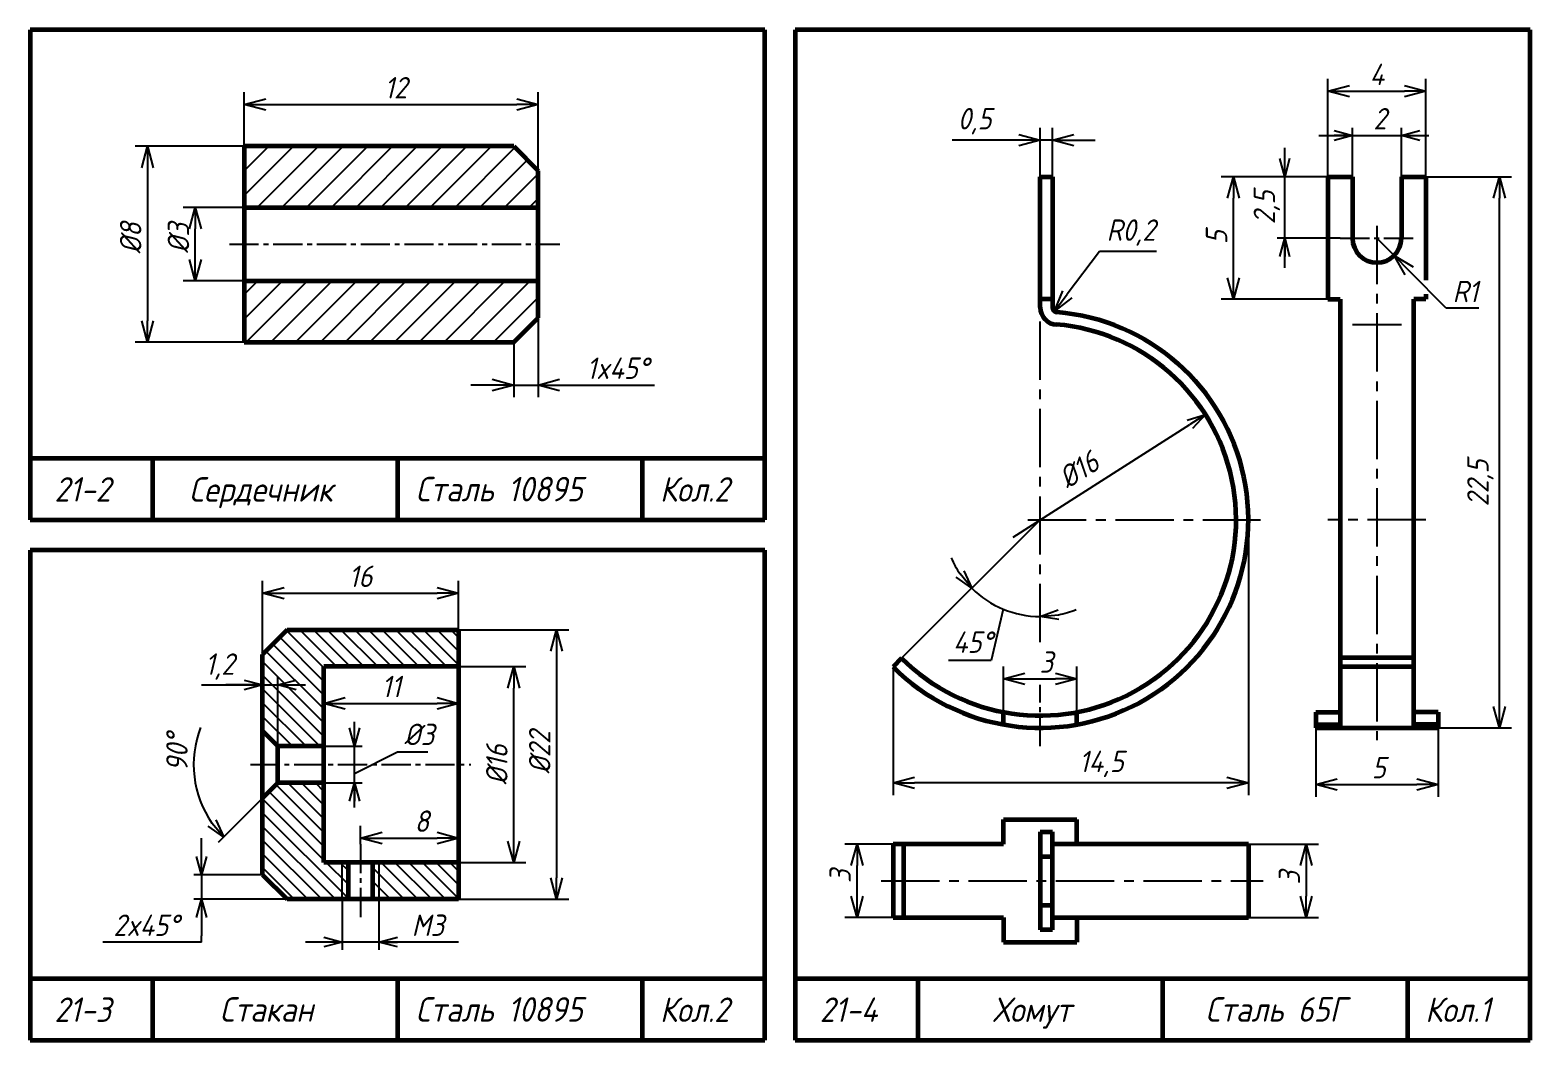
# Model space of a CAD drawing. Header units: millimetres. Extents: x -256 to 512, y 172 to 512.
# Drawn here: x -256 to -11, y 347 to 512 of the extents above; entities that cross this region are included whole.
import ezdxf

# ---------------------------------------------------------------- set-up
doc = ezdxf.new("R2010")
doc.units = ezdxf.units.MM
doc.header["$LTSCALE"] = 0.5
doc.linetypes.add('CENTER2', pattern=[28.575, 19.05, -3.175, 3.175, -3.175])
doc.layers.get('0').update_dxf_attribs({"lineweight": 60})
doc.layers.get('Defpoints').update_dxf_attribs({"color": 5})
doc.styles.get("Standard").update_dxf_attribs({"font": 'isocpeui.ttf', "width": 0.9})
doc.dimstyles.new('Standart 1', dxfattribs={"dimtxt": 3.5, "dimasz": 3.5, "dimexe": 2, "dimexo": 0, "dimgap": 1, "dimtad": 1, "dimtoh": 1, "dimdec": 0, "dimtxsty": 'Standard', "dimblk": 'OPEN30', "dimcen": 2.5, "dimadec": 0, "dimazin": 0, "dimtfac": 1, "dimtdec": 0, "dimtmove": 0, "dimatfit": 3, "dimldrblk": 'DOTSMALL', "dimfxl": 0, "dimarcsym": 0})

# ---------------------------------------------------------------- blocks, each defined once
blk = doc.blocks.new('_Open30')
at = {"color": 0, "linetype": 'ByBlock', "lineweight": -2}
for p, q in [((-1, 0.268), (0, 0)), ((0, 0), (-1, -0.268)), ((0, 0), (-1, 0))]:
    blk.add_line(p, q, dxfattribs=at)
blk = doc.blocks.new('*D55')
at = {"color": 0, "lineweight": -2}
for p, q in [((-97, 398.53), (-97, 408)), ((-85, 398.53), (-85, 408)), ((-93.5, 406), (-88.5, 406))]:
    blk.add_line(p, q, dxfattribs=at)
at = {"layer": 'Defpoints', "color": 0}
for p in [(-85, 406), (-97, 398.53), (-85, 398.53)]:
    blk.add_point(p, dxfattribs=at)
at = {"color": 0, "lineweight": -2, "xscale": 3.5, "yscale": 3.5, "zscale": 3.5, "rotation": 180}
blk.add_blockref('_Open30', (-97, 406), dxfattribs=at)
at = {"color": 0, "lineweight": -2, "xscale": 3.5, "yscale": 3.5, "zscale": 3.5}
blk.add_blockref('_Open30', (-85, 406), dxfattribs=at)
at = {"color": 0, "lineweight": -3, "insert": (-90, 408.75), "char_height": 3.5, "attachment_point": 5}
blk.add_mtext('3', dxfattribs=at)
blk = doc.blocks.new('_DotSmall')
at = {"color": 0, "linetype": 'ByBlock', "const_width": 0.5}
blk.add_lwpolyline([(-0.0625, 0, 1), (0.0625, 0, 1)], format="xyb", close=True, dxfattribs=at)
blk = doc.blocks.new('*D56')
at = {"color": 0, "lineweight": -2}
for p, q in [((-46, 398.53), (-46, 386.75)), ((-26, 398.53), (-26, 386.75)), ((-42.5, 388.75), (-29.5, 388.75))]:
    blk.add_line(p, q, dxfattribs=at)
at = {"layer": 'Defpoints', "color": 0}
for p in [(-46, 398.53), (-26, 398.53), (-26, 388.75)]:
    blk.add_point(p, dxfattribs=at)
at = {"color": 0, "lineweight": -2, "xscale": 3.5, "yscale": 3.5, "zscale": 3.5, "rotation": 180}
blk.add_blockref('_Open30', (-46, 388.75), dxfattribs=at)
at = {"color": 0, "lineweight": -2, "xscale": 3.5, "yscale": 3.5, "zscale": 3.5}
blk.add_blockref('_Open30', (-26, 388.75), dxfattribs=at)
at = {"color": 0, "lineweight": -3, "insert": (-35.7, 391.5), "char_height": 3.5, "attachment_point": 5}
blk.add_mtext('5', dxfattribs=at)
blk = doc.blocks.new('*D57')
at = {"color": 0, "lineweight": -2}
for p, q in [((-57, 379), (-45.56, 379)), ((-47.56, 375.5), (-47.56, 370.5)), ((-57, 367), (-45.56, 367))]:
    blk.add_line(p, q, dxfattribs=at)
at = {"layer": 'Defpoints', "color": 0}
for p in [(-57, 379), (-57, 367), (-47.56, 367)]:
    blk.add_point(p, dxfattribs=at)
at = {"color": 0, "lineweight": -2, "xscale": 3.5, "yscale": 3.5, "zscale": 3.5}
for p, rotation in [((-47.56, 379), 90), ((-47.56, 367), 270)]:
    blk.add_blockref('_Open30', p, dxfattribs=dict(at, rotation=rotation))
at = {"color": 0, "lineweight": -3, "insert": (-50.31, 373.51), "char_height": 3.5, "attachment_point": 5, "rotation": 90}
blk.add_mtext('3', dxfattribs=at)
blk = doc.blocks.new('*D58')
at = {"color": 0, "lineweight": -2}
for p, q in [((-115, 379), (-122.92, 379)), ((-120.92, 370.5), (-120.92, 375.5)), ((-115, 367), (-122.92, 367))]:
    blk.add_line(p, q, dxfattribs=at)
at = {"layer": 'Defpoints', "color": 0}
for p in [(-120.92, 379), (-115, 379), (-115, 367)]:
    blk.add_point(p, dxfattribs=at)
at = {"color": 0, "lineweight": -2, "xscale": 3.5, "yscale": 3.5, "zscale": 3.5}
for p, rotation in [((-120.92, 379), 90), ((-120.92, 367), 270)]:
    blk.add_blockref('_Open30', p, dxfattribs=dict(at, rotation=rotation))
at = {"color": 0, "lineweight": -3, "insert": (-123.67, 373.75), "char_height": 3.5, "attachment_point": 5, "rotation": 90}
blk.add_mtext('3', dxfattribs=at)
blk = doc.blocks.new('*D59')
at = {"color": 0, "lineweight": -2}
for p, q in [((-81.31, 475.8), (-86.57, 468.83)), ((-72.03, 475.8), (-81.31, 475.8))]:
    blk.add_line(p, q, dxfattribs=at)
at = {"layer": 'Defpoints', "color": 0}
for p in [(-88.68, 466.04), (-88.2, 466.68)]:
    blk.add_point(p, dxfattribs=at)
at = {"color": 0, "lineweight": -2, "xscale": 3.5, "yscale": 3.5, "zscale": 3.5, "rotation": 232.9232929376765}
blk.add_blockref('_Open30', (-88.68, 466.04), dxfattribs=at)
at = {"color": 0, "lineweight": -3, "insert": (-76.17, 478.9), "char_height": 3.5, "attachment_point": 5}
blk.add_mtext('R0,2', dxfattribs=at)
blk = doc.blocks.new('*D60')
at = {"color": 0, "lineweight": -2}
for p, q in [((-44, 488), (-61.45, 488)), ((-59.45, 471.5), (-59.45, 484.5)), ((-44, 468), (-61.45, 468))]:
    blk.add_line(p, q, dxfattribs=at)
at = {"layer": 'Defpoints', "color": 0}
for p in [(-59.45, 488), (-44, 488), (-44, 468)]:
    blk.add_point(p, dxfattribs=at)
at = {"color": 0, "lineweight": -2, "xscale": 3.5, "yscale": 3.5, "zscale": 3.5}
for p, rotation in [((-59.45, 488), 90), ((-59.45, 468), 270)]:
    blk.add_blockref('_Open30', p, dxfattribs=dict(at, rotation=rotation))
at = {"color": 0, "lineweight": -3, "insert": (-62.2, 478.15), "char_height": 3.5, "attachment_point": 5, "rotation": 90}
blk.add_mtext('5', dxfattribs=at)
blk = doc.blocks.new('*D61')
at = {"color": 0, "lineweight": -2}
for p, q in [((-36, 478), (-33.2, 475.15)), ((-24.72, 466.53), (-30.74, 472.65)), ((-19.38, 466.53), (-24.72, 466.53))]:
    blk.add_line(p, q, dxfattribs=at)
at = {"layer": 'Defpoints', "color": 0}
for p in [(-36, 478), (-33.2, 475.15)]:
    blk.add_point(p, dxfattribs=at)
at = {"color": 0, "lineweight": -2, "xscale": 3.5, "yscale": 3.5, "zscale": 3.5, "rotation": 134.522689214475}
blk.add_blockref('_Open30', (-33.2, 475.15), dxfattribs=at)
at = {"color": 0, "lineweight": -3, "insert": (-21.55, 469.28), "char_height": 3.5, "attachment_point": 5}
blk.add_mtext('R1', dxfattribs=at)
blk = doc.blocks.new('*D62')
at = {"color": 0, "lineweight": -2}
for p, q in [((-28, 488), (-14, 488)), ((-16, 401.5), (-16, 484.5)), ((-26, 398), (-14, 398))]:
    blk.add_line(p, q, dxfattribs=at)
at = {"layer": 'Defpoints', "color": 0}
for p in [(-28, 488), (-16, 488), (-26, 398)]:
    blk.add_point(p, dxfattribs=at)
at = {"color": 0, "lineweight": -2, "xscale": 3.5, "yscale": 3.5, "zscale": 3.5}
for p, rotation in [((-16, 488), 90), ((-16, 398), 270)]:
    blk.add_blockref('_Open30', p, dxfattribs=dict(at, rotation=rotation))
at = {"color": 0, "lineweight": -3, "insert": (-19.1, 438), "char_height": 3.5, "attachment_point": 5, "rotation": 90}
blk.add_mtext('22,5', dxfattribs=at)
blk = doc.blocks.new('*D63')
at = {"color": 0, "lineweight": -2}
for p, q in [((-44, 488), (-44, 504)), ((-28, 488), (-28, 504)), ((-40.5, 502), (-31.5, 502))]:
    blk.add_line(p, q, dxfattribs=at)
at = {"layer": 'Defpoints', "color": 0}
for p in [(-28, 502), (-44, 488), (-28, 488)]:
    blk.add_point(p, dxfattribs=at)
at = {"color": 0, "lineweight": -2, "xscale": 3.5, "yscale": 3.5, "zscale": 3.5, "rotation": 180}
blk.add_blockref('_Open30', (-44, 502), dxfattribs=at)
at = {"color": 0, "lineweight": -2, "xscale": 3.5, "yscale": 3.5, "zscale": 3.5}
blk.add_blockref('_Open30', (-28, 502), dxfattribs=at)
at = {"color": 0, "lineweight": -3, "insert": (-36, 504.75), "char_height": 3.5, "attachment_point": 5}
blk.add_mtext('4', dxfattribs=at)
blk = doc.blocks.new('*D64')
at = {"color": 0, "lineweight": -2}
for p, q in [((-57, 432), (-57, 387)), ((-115.04, 407.96), (-115.04, 387)), ((-60.5, 389), (-111.54, 389))]:
    blk.add_line(p, q, dxfattribs=at)
at = {"layer": 'Defpoints', "color": 0}
for p in [(-57, 432), (-115.04, 407.96), (-115.04, 389)]:
    blk.add_point(p, dxfattribs=at)
at = {"color": 0, "lineweight": -2, "xscale": 3.5, "yscale": 3.5, "zscale": 3.5, "rotation": 180}
blk.add_blockref('_Open30', (-115.04, 389), dxfattribs=at)
at = {"color": 0, "lineweight": -2, "xscale": 3.5, "yscale": 3.5, "zscale": 3.5}
blk.add_blockref('_Open30', (-57, 389), dxfattribs=at)
at = {"color": 0, "lineweight": -3, "insert": (-81, 392.1), "char_height": 3.5, "attachment_point": 5}
blk.add_mtext('14,5', dxfattribs=at)
blk = doc.blocks.new('*D65')
at = {"color": 0, "lineweight": -2}
for p, q in [((-91, 488), (-91, 496)), ((-89, 488), (-89, 496)), ((-94.5, 494), (-105.39, 494)), ((-89, 494), (-91, 494)), ((-85.5, 494), (-82, 494))]:
    blk.add_line(p, q, dxfattribs=at)
at = {"layer": 'Defpoints', "color": 0}
for p in [(-89, 494), (-91, 488), (-89, 488)]:
    blk.add_point(p, dxfattribs=at)
at = {"color": 0, "lineweight": -2, "xscale": 3.5, "yscale": 3.5, "zscale": 3.5}
blk.add_blockref('_Open30', (-91, 494), dxfattribs=at)
at = {"color": 0, "lineweight": -2, "xscale": 3.5, "yscale": 3.5, "zscale": 3.5, "rotation": 180}
blk.add_blockref('_Open30', (-89, 494), dxfattribs=at)
at = {"color": 0, "lineweight": -3, "insert": (-101.69, 497.1), "char_height": 3.5, "attachment_point": 5}
blk.add_mtext('0,5', dxfattribs=at)
blk = doc.blocks.new('*D66')
at = {"color": 0, "lineweight": -2}
for p, q in [((-173, 465), (-173, 452)), ((-177, 461), (-177, 452)), ((-180.5, 454), (-184, 454)), ((-177, 454), (-173, 454)), ((-169.5, 454), (-154.01, 454))]:
    blk.add_line(p, q, dxfattribs=at)
at = {"layer": 'Defpoints', "color": 0}
for p in [(-173, 465), (-177, 461), (-173, 454)]:
    blk.add_point(p, dxfattribs=at)
at = {"color": 0, "lineweight": -2, "xscale": 3.5, "yscale": 3.5, "zscale": 3.5}
blk.add_blockref('_Open30', (-177, 454), dxfattribs=at)
at = {"color": 0, "lineweight": -2, "xscale": 3.5, "yscale": 3.5, "zscale": 3.5, "rotation": 180}
blk.add_blockref('_Open30', (-173, 454), dxfattribs=at)
at = {"color": 0, "lineweight": -3, "insert": (-160, 456.75), "char_height": 3.5, "attachment_point": 5}
blk.add_mtext('1x45%%d', dxfattribs=at)
blk = doc.blocks.new('*D67')
at = {"color": 0, "lineweight": -2}
for p, q in [((-221, 493), (-221, 501.82)), ((-217.5, 499.82), (-176.5, 499.82)), ((-173, 489), (-173, 501.82))]:
    blk.add_line(p, q, dxfattribs=at)
at = {"layer": 'Defpoints', "color": 0}
for p in [(-173, 499.82), (-221, 493), (-173, 489)]:
    blk.add_point(p, dxfattribs=at)
at = {"color": 0, "lineweight": -2, "xscale": 3.5, "yscale": 3.5, "zscale": 3.5, "rotation": 180}
blk.add_blockref('_Open30', (-221, 499.82), dxfattribs=at)
at = {"color": 0, "lineweight": -2, "xscale": 3.5, "yscale": 3.5, "zscale": 3.5}
blk.add_blockref('_Open30', (-173, 499.82), dxfattribs=at)
at = {"color": 0, "lineweight": -3, "insert": (-196.25, 502.57), "char_height": 3.5, "attachment_point": 5}
blk.add_mtext('12', dxfattribs=at)
blk = doc.blocks.new('*D68')
at = {"color": 0, "lineweight": -2}
for p, q in [((-221, 493), (-238.81, 493)), ((-236.81, 489.5), (-236.81, 464.5)), ((-221, 461), (-238.81, 461))]:
    blk.add_line(p, q, dxfattribs=at)
at = {"layer": 'Defpoints', "color": 0}
for p in [(-221, 493), (-236.81, 461), (-221, 461)]:
    blk.add_point(p, dxfattribs=at)
at = {"color": 0, "lineweight": -2, "xscale": 3.5, "yscale": 3.5, "zscale": 3.5}
for p, rotation in [((-236.81, 493), 90), ((-236.81, 461), 270)]:
    blk.add_blockref('_Open30', p, dxfattribs=dict(at, rotation=rotation))
at = {"color": 0, "lineweight": -3, "insert": (-239.56, 478), "char_height": 3.5, "attachment_point": 5, "rotation": 90}
blk.add_mtext('%%c8', dxfattribs=at)
blk = doc.blocks.new('*D69')
at = {"color": 0, "lineweight": -2}
for p, q in [((-221, 483), (-231, 483)), ((-229, 474.5), (-229, 479.5)), ((-221, 471), (-231, 471))]:
    blk.add_line(p, q, dxfattribs=at)
at = {"layer": 'Defpoints', "color": 0}
for p in [(-229, 483), (-221, 483), (-221, 471)]:
    blk.add_point(p, dxfattribs=at)
at = {"color": 0, "lineweight": -2, "xscale": 3.5, "yscale": 3.5, "zscale": 3.5}
for p, rotation in [((-229, 483), 90), ((-229, 471), 270)]:
    blk.add_blockref('_Open30', p, dxfattribs=dict(at, rotation=rotation))
at = {"color": 0, "lineweight": -3, "insert": (-231.75, 478), "char_height": 3.5, "attachment_point": 5, "rotation": 90}
blk.add_mtext('%%c3', dxfattribs=at)
blk = doc.blocks.new('*D70')
at = {"color": 0, "lineweight": -2}
for p, q in [((-218, 410), (-218, 422)), ((-186, 414), (-186, 422)), ((-214.5, 420), (-189.5, 420))]:
    blk.add_line(p, q, dxfattribs=at)
at = {"layer": 'Defpoints', "color": 0}
for p in [(-186, 420), (-186, 414), (-218, 410)]:
    blk.add_point(p, dxfattribs=at)
at = {"color": 0, "lineweight": -2, "xscale": 3.5, "yscale": 3.5, "zscale": 3.5, "rotation": 180}
blk.add_blockref('_Open30', (-218, 420), dxfattribs=at)
at = {"color": 0, "lineweight": -2, "xscale": 3.5, "yscale": 3.5, "zscale": 3.5}
blk.add_blockref('_Open30', (-186, 420), dxfattribs=at)
at = {"color": 0, "lineweight": -3, "insert": (-202, 422.75), "char_height": 3.5, "attachment_point": 5}
blk.add_mtext('16', dxfattribs=at)
blk = doc.blocks.new('*D71')
at = {"color": 0, "lineweight": -2}
for p, q in [((-186, 414), (-168, 414)), ((-170, 410.5), (-170, 373.5)), ((-186, 370), (-168, 370))]:
    blk.add_line(p, q, dxfattribs=at)
at = {"layer": 'Defpoints', "color": 0}
for p in [(-186, 414), (-186, 370), (-170, 370)]:
    blk.add_point(p, dxfattribs=at)
at = {"color": 0, "lineweight": -2, "xscale": 3.5, "yscale": 3.5, "zscale": 3.5}
for p, rotation in [((-170, 414), 90), ((-170, 370), 270)]:
    blk.add_blockref('_Open30', p, dxfattribs=dict(at, rotation=rotation))
at = {"color": 0, "lineweight": -3, "insert": (-172.75, 394), "char_height": 3.5, "attachment_point": 5, "rotation": 90}
blk.add_mtext('%%c22', dxfattribs=at)
blk = doc.blocks.new('*D72')
at = {"color": 0, "lineweight": -2}
for p, q in [((-186, 408), (-175, 408)), ((-177, 379.5), (-177, 404.5)), ((-186, 376), (-175, 376))]:
    blk.add_line(p, q, dxfattribs=at)
at = {"layer": 'Defpoints', "color": 0}
for p in [(-186, 408), (-177, 408), (-186, 376)]:
    blk.add_point(p, dxfattribs=at)
at = {"color": 0, "lineweight": -2, "xscale": 3.5, "yscale": 3.5, "zscale": 3.5}
for p, rotation in [((-177, 408), 90), ((-177, 376), 270)]:
    blk.add_blockref('_Open30', p, dxfattribs=dict(at, rotation=rotation))
at = {"color": 0, "lineweight": -3, "insert": (-179.75, 392), "char_height": 3.5, "attachment_point": 5, "rotation": 90}
blk.add_mtext('%%c16', dxfattribs=at)
blk = doc.blocks.new('*D73')
at = {"color": 0, "lineweight": -2}
for p, q in [((-208, 400.46), (-208, 404)), ((-204.5, 402), (-189.5, 402)), ((-186, 400.46), (-186, 404))]:
    blk.add_line(p, q, dxfattribs=at)
at = {"layer": 'Defpoints', "color": 0}
for p in [(-186, 402), (-208, 400.46), (-186, 400.46)]:
    blk.add_point(p, dxfattribs=at)
at = {"color": 0, "lineweight": -2, "xscale": 3.5, "yscale": 3.5, "zscale": 3.5, "rotation": 180}
blk.add_blockref('_Open30', (-208, 402), dxfattribs=at)
at = {"color": 0, "lineweight": -2, "xscale": 3.5, "yscale": 3.5, "zscale": 3.5}
blk.add_blockref('_Open30', (-186, 402), dxfattribs=at)
at = {"color": 0, "lineweight": -3, "insert": (-197, 404.75), "char_height": 3.5, "attachment_point": 5}
blk.add_mtext('11', dxfattribs=at)
blk = doc.blocks.new('*D74')
at = {"color": 0, "lineweight": -2}
for p, q in [((-202, 379), (-202, 382)), ((-198.5, 380), (-189.5, 380)), ((-186, 380), (-186, 382))]:
    blk.add_line(p, q, dxfattribs=at)
at = {"layer": 'Defpoints', "color": 0}
for p in [(-186, 380), (-186, 380), (-202, 379)]:
    blk.add_point(p, dxfattribs=at)
at = {"color": 0, "lineweight": -2, "xscale": 3.5, "yscale": 3.5, "zscale": 3.5, "rotation": 180}
blk.add_blockref('_Open30', (-202, 380), dxfattribs=at)
at = {"color": 0, "lineweight": -2, "xscale": 3.5, "yscale": 3.5, "zscale": 3.5}
blk.add_blockref('_Open30', (-186, 380), dxfattribs=at)
at = {"color": 0, "lineweight": -3, "insert": (-192, 382.75), "char_height": 3.5, "attachment_point": 5}
blk.add_mtext('8', dxfattribs=at)

msp = doc.modelspace()

# ---------------------------------------------------------------- hatches: boundary and pattern name
at = {"lineweight": -3}
h = msp.add_hatch(dxfattribs=at)
h.set_pattern_fill('ANSI31', scale=0.9, style=0)
h.set_pattern_definition([(45, (-286, 327), (-2.020558, 2.020558), [])])
h.paths.add_polyline_path([(-173, 483), (-173, 489), (-177, 493), (-221, 493), (-221, 483)])
h.paths.add_polyline_path([(-177, 461), (-173, 465), (-173, 471), (-221, 471), (-221, 461)])
h = msp.add_hatch(dxfattribs=at)
h.set_pattern_fill('ANSI31', color=256, scale=0.5, angle=90, style=0)
h.paths.add_polyline_path([(-186, 414), (-214, 414), (-218, 410), (-218, 405), (-215.5, 405), (-215.5, 395), (-208, 395), (-208, 408), (-186, 408)])
h.paths.add_polyline_path([(-208, 389), (-215.5, 389), (-218, 386.5), (-218, 374), (-214, 370), (-205, 370), (-205, 376), (-208, 376)])
h.paths.add_polyline_path([(-186, 376), (-199, 376), (-199, 370), (-186, 370)])
h.paths.add_polyline_path([(-199, 376), (-200, 376), (-200, 370), (-199, 370)])
h.paths.add_polyline_path([(-204, 376), (-205, 376), (-205, 370.07), (-204.93, 370), (-204, 370)])
h.paths.add_polyline_path([(-215.5, 405), (-218, 405), (-218, 397.5), (-215.5, 395)])

# ---------------------------------------------------------------- linework, layer by layer
at = {"color": 7, "lineweight": 60}
for p, q in [((-256, 512), (-256, 432)), ((-136, 512), (-256, 512)), ((-136, 432), (-136, 512)), ((-11, 512), (-131, 512)), ((-131, 512), (-131, 347)), ((-11, 347), (-11, 512)), ((-177, 493), (-221, 493)), ((-221, 493), (-221, 461)), ((-177, 493), (-173, 489)), ((-173, 465), (-173, 489)), ((-91, 466.68), (-91, 488)), ((-91, 488), (-89, 488)), ((-89, 488), (-89, 466.68)), ((-44, 488), (-44, 468)), ((-44, 488), (-40, 488)), ((-40, 488), (-40, 478)), ((-32, 488), (-28, 488)), ((-32, 488), (-32, 478)), ((-28, 488), (-28, 471.13)), ((-221, 483), (-173, 483)), ((-221, 471), (-173, 471)), ((-89, 468), (-91, 468)), ((-44, 468), (-42, 468)), ((-42, 468), (-42, 398)), ((-30, 398), (-30, 468)), ((-28, 468), (-30, 468)), ((-28, 468.82), (-28, 468)), ((-177, 461), (-173, 465)), ((-221, 461), (-177, 461)), ((-136, 442), (-256, 442)), ((-236, 442), (-236, 432)), ((-196, 442), (-196, 432)), ((-156, 442), (-156, 432)), ((-256, 432), (-136, 432)), ((-256, 427), (-256, 347)), ((-136, 427), (-256, 427)), ((-136, 347), (-136, 427)), ((-214, 414), (-218, 410)), ((-214, 414), (-186, 414)), ((-186, 414), (-186, 370)), ((-218, 374), (-218, 410)), ((-113.63, 409.37), (-115.04, 407.95)), ((-42, 409.48), (-30, 409.48)), ((-208, 376), (-208, 408)), ((-186, 408), (-208, 408)), ((-42, 408), (-30, 408)), ((-97, 398.53), (-97, 400.57)), ((-85, 398.53), (-85, 400.57)), ((-46, 400.57), (-42, 400.57)), ((-46, 400.57), (-46, 398)), ((-26, 400.57), (-30, 400.57)), ((-26, 400.57), (-26, 398)), ((-215.5, 395), (-218, 397.5)), ((-46, 398.53), (-42, 398.53)), ((-46, 398), (-26, 398)), ((-26, 398.53), (-30, 398.53)), ((-215.5, 389), (-215.5, 395)), ((-208, 395), (-215.5, 395)), ((-215.5, 389), (-218, 386.5)), ((-208, 389), (-215.5, 389)), ((-97, 379), (-97, 383)), ((-97, 383), (-85, 383)), ((-85, 379), (-85, 383)), ((-91, 381), (-89, 381)), ((-91, 381), (-91, 365)), ((-89, 365), (-89, 381)), ((-97, 379), (-115, 379)), ((-115, 379), (-115, 367)), ((-113.34, 379), (-113.34, 367)), ((-57, 379), (-89, 379)), ((-57, 379), (-57, 367)), ((-186, 376), (-208, 376)), ((-204, 370), (-204, 376)), ((-200, 370), (-200, 376)), ((-91, 377), (-89, 377)), ((-218, 374), (-214, 370)), ((-186, 370), (-214, 370)), ((-89, 369), (-91, 369)), ((-115, 367), (-97, 367)), ((-97, 367), (-97, 363)), ((-89, 367), (-57, 367)), ((-85, 367), (-85, 363)), ((-97, 363), (-85, 363)), ((-89, 365), (-91, 365)), ((-136, 357), (-256, 357)), ((-236, 357), (-236, 347)), ((-196, 357), (-196, 347)), ((-156, 357), (-156, 347)), ((-11, 357), (-131, 357)), ((-111, 357), (-111, 347)), ((-71, 357), (-71, 347)), ((-31, 357), (-31, 347)), ((-256, 347), (-136, 347)), ((-131, 347), (-11, 347))]:
    msp.add_line(p, q, dxfattribs=at)
at = {"color": 7, "lineweight": -3}
for p, q in [((-40, 488), (-40, 496)), ((-32, 488), (-32, 496)), ((-51.06, 473.13), (-51.06, 492.75)), ((-45.5, 494.75), (-27.5, 494.75)), ((-44, 488), (-52.31, 488)), ((-42, 478), (-52.31, 478)), ((-40, 463.88), (-32, 463.88)), ((-95.44, 429.17), (-66.54, 447.57)), ((-91, 432), (-113.63, 409.37)), ((-97.05, 417.39), (-99, 409)), ((-99, 409), (-106, 409)), ((-228, 405), (-211, 405)), ((-221, 405), (-224, 405)), ((-215.5, 395), (-215.5, 406.25)), ((-203, 385), (-203, 399)), ((-208, 395), (-201.75, 395)), ((-196, 394), (-203, 390.5)), ((-191, 394), (-196, 394)), ((-208, 389), (-201.75, 389)), ((-218, 386.5), (-225.24, 379.26)), ((-228, 377), (-228, 380)), ((-205, 370), (-205, 376)), ((-199, 376), (-199, 370)), ((-218, 374), (-229.25, 374)), ((-228, 374), (-228, 370)), ((-214, 370), (-229.25, 370)), ((-205, 370), (-205, 361.75)), ((-199, 370), (-199, 361.75)), ((-228, 367), (-228, 364)), ((-228, 363), (-244.12, 363)), ((-228, 363), (-228, 364)), ((-186, 363), (-211, 363))]:
    msp.add_line(p, q, dxfattribs=at)
at = {"color": 7, "linetype": 'CENTER2', "lineweight": -3, "ltscale": 0.5}
for p, q in [((-42, 478), (-30, 478)), ((-223.42, 477), (-169.46, 477)), ((-91, 395), (-91, 405)), ((-220, 392), (-184, 392)), ((-202, 379), (-202, 367))]:
    msp.add_line(p, q, dxfattribs=at)
at = {"color": 7, "linetype": 'CENTER2', "lineweight": -3}
for p, q in [((-36, 480), (-36, 396)), ((-91, 412), (-91, 464.67)), ((-93, 432), (-55, 432)), ((-28, 432), (-44, 432)), ((-117, 373), (-54.59, 373))]:
    msp.add_line(p, q, dxfattribs=at)
at = {"color": 7}
msp.add_line((-204.93, 370), (-205, 370.07), dxfattribs=at)
at = {"color": 7, "lineweight": 60}
for centre, radius, start, end in [((-36, 478), 4, 180, 0), ((-91, 432), 34, 225.0073, 85.3442), ((-88.2, 466.68), 2.8, 180, 268.0315), ((-88.2, 466.68), 0.8, 180, 269.4722), ((-91, 432), 32, 224.9978, 85.2794)]:
    msp.add_arc(centre, radius, start, end, dxfattribs=at)
at = {"color": 7, "lineweight": -3}
for centre, radius, start, end in [((-91, 432), 15.81, 203.2229, 214.1103), ((-91, 432), 15.81, 224.9978, 270), ((-91, 432), 15.81, 280.8875, 291.775), ((-212.5, 392), 16.77, 158.8387, 214.7369)]:
    msp.add_arc(centre, radius, start, end, dxfattribs=at)

# ---------------------------------------------------------------- block references
at = {"color": 7, "lineweight": -3, "xscale": 3, "yscale": 3, "zscale": 3}
for p in [(-40, 494.75), (-218, 405), (-205, 363)]:
    msp.add_blockref('_Open30', p, dxfattribs=at)
at = {"color": 7, "lineweight": -3, "yscale": 3, "zscale": 3}
for p, xscale, rotation in [((-32, 494.75), 3, 180), ((-51.06, 488), 3, 270), ((-51.06, 478), 3, 90), ((-64.01, 449.18), 3.000000000000006, 32.4814095490248), ((-102.18, 420.82), 2.999999999999962, 309.5540891030525), ((-91, 416.19), 3.000000000000025, 185.44374143863), ((-215.5, 405), 3, 180), ((-203, 395), 3, 270), ((-203, 389), 3, 90), ((-224.36, 380.14), 2.999999999999964, 309.8684520506894), ((-228, 374), 3, 270), ((-228, 370), 3, 90), ((-199, 363), 3, 180)]:
    msp.add_blockref('_Open30', p, dxfattribs=dict(at, xscale=xscale, rotation=rotation))

# ---------------------------------------------------------------- texts
at = {"color": 7, "width": 0.9}
for s, p in [('21-2', (-252, 434.95)), ('Сердечник', (-230, 434.95)), ('Сталь 10895', (-193, 435)), ('Кол.2', (-153.11, 434.95)), ('21-3', (-252, 349.95)), ('Стакан', (-225, 350)), ('Сталь 10895', (-193, 350)), ('Кол.2', (-153.11, 349.95)), ('21-4', (-127, 349.95)), ('Хомут', (-98.74, 349.95)), ('Сталь 65Г', (-64, 350)), ('Кол.1', (-28.11, 349.95))]:
    msp.add_text(s, height=4, dxfattribs=at).set_placement(p)
at = {"color": 7, "lineweight": -3, "char_height": 3.5, "attachment_point": 5}
for s, insert in [('2', (-35.5, 497.5)), ('45°', (-102, 412)), ('1,2', (-225, 408)), ('%%c3', (-192.43, 396.92)), ('2x45%%d', (-237, 365.75)), ('M3', (-191, 365.75))]:
    msp.add_mtext(s, dxfattribs=dict(at, insert=insert))
for s, insert, rotation in [('2,5', (-53.98, 483.03), 90), ('%%c16', (-84.72, 440.18), 32.4814), ('90°', (-232, 394), 90)]:
    msp.add_mtext(s, dxfattribs=dict(at, insert=insert, rotation=rotation))

# ---------------------------------------------------------------- dimensions: what is measured, and where the dimension line sits
at = {"color": 7, "lineweight": -3}
for base, p1, p2, text, picture, middle in [((-173, 499.82), (-221, 493), (-173, 489), '12', '*D67', (-196.25, 499.82)), ((-28, 502), (-44, 488), (-28, 488), '4', '*D63', (-36, 502)), ((-89, 494), (-91, 488), (-89, 488), '0,5', '*D65', (-101.69, 494)), ((-173, 454), (-177, 461), (-173, 465), '1x45%%d', '*D66', (-160, 454)), ((-115.04, 389), (-57, 432), (-115.04, 407.96), '14,5', '*D64', (-81, 389)), ((-186, 420), (-218, 410), (-186, 414), '16', '*D70', (-202, 420)), ((-85, 406), (-97, 398.53), (-85, 398.53), '3', '*D55', (-90, 406)), ((-186, 402), (-208, 400.46), (-186, 400.46), '11', '*D73', (-197, 402)), ((-26, 388.75), (-46, 398.53), (-26, 398.53), '5', '*D56', (-35.7, 388.75)), ((-186, 380), (-202, 379), (-186, 380), '8', '*D74', (-192, 380))]:
    dim = msp.add_linear_dim(base=base, p1=p1, p2=p2, text=text, dimstyle='Standart 1', dxfattribs=at)
    dim.commit()
    dim.dimension.update_dxf_attribs({"geometry": picture, "text_midpoint": middle, "dimtype": 160})
for base, p1, p2, text, picture, middle in [((-236.81, 461), (-221, 493), (-221, 461), '%%c8', '*D68', (-236.81, 478)), ((-59.45, 488), (-44, 468), (-44, 488), '5', '*D60', (-59.45, 478.15)), ((-16, 488), (-26, 398), (-28, 488), '22,5', '*D62', (-16, 438)), ((-229, 483), (-221, 471), (-221, 483), '%%c3', '*D69', (-229, 478)), ((-170, 370), (-186, 414), (-186, 370), '%%c22', '*D71', (-170, 394)), ((-177, 408), (-186, 376), (-186, 408), '%%c16', '*D72', (-177, 392)), ((-120.92, 379), (-115, 367), (-115, 379), '3', '*D58', (-120.92, 373.75)), ((-47.56, 367), (-57, 379), (-57, 367), '3', '*D57', (-47.56, 373.51))]:
    dim = msp.add_linear_dim(base=base, p1=p1, p2=p2, angle=90, text=text, dimstyle='Standart 1', dxfattribs=at)
    dim.commit()
    dim.dimension.update_dxf_attribs({"geometry": picture, "text_midpoint": middle, "dimtype": 160})
for center, mpoint, text, picture, middle in [((-88.2, 466.68), (-88.68, 466.04), 'R0,2', '*D59', (-76.17, 475.8)), ((-36, 478), (-33.2, 475.15), 'R1', '*D61', (-21.55, 466.53))]:
    dim = msp.add_radius_dim(center=center, mpoint=mpoint, text=text, dimstyle='Standart 1', dxfattribs=at)
    dim.commit()
    dim.dimension.update_dxf_attribs({"geometry": picture, "text_midpoint": middle, "dimtype": 164})

doc.saveas('drawing.dxf')
